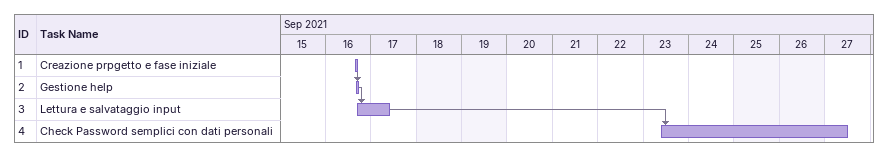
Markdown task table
| ID | Task | Start | Finish | Predecessors |
|---|---|---|---|---|
| 1 | Creazione prpgetto e fase iniziale | 2021-09-16 | 2021-09-16 |  |
| 2 | Gestione help | 2021-09-16 | 2021-09-16 | 1 |
| 3 | Lettura e salvataggio input | 2021-09-16 | 2021-09-17 | 2 |
| 4 | Check Password semplici con dati personali | 2021-09-23 | 2021-09-27 | 3 |
